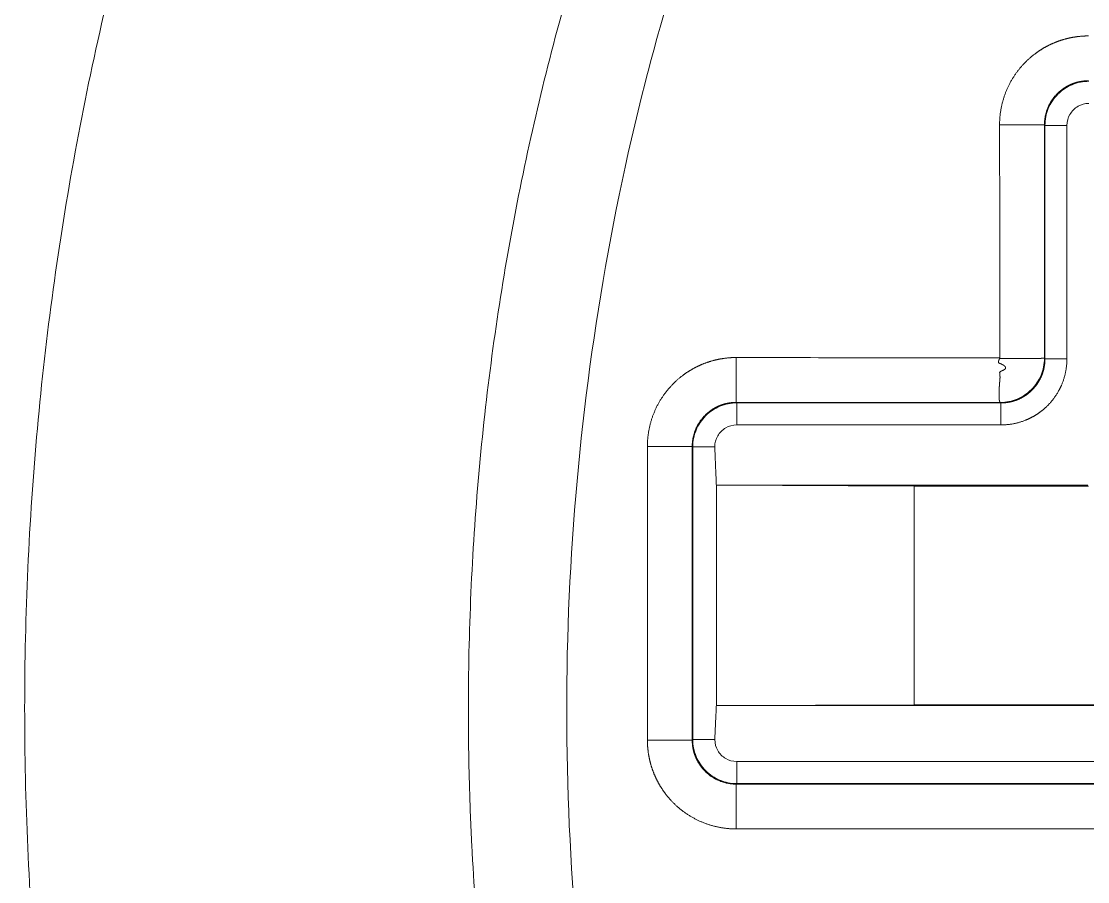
# Model space of a CAD drawing. Header units: millimetres. Extents: x 2746 to 4231, y 4731 to 5781.
# Drawn here: x 3304.23 to 3335.16, y 5267.14 to 5292.08 of the extents above; entities that cross this region are included whole.
import ezdxf

# ---------------------------------------------------------------- set-up
doc = ezdxf.new("R2010")
doc.units = ezdxf.units.MM
doc.layers.add('core', color=7, linetype='Continuous', lineweight=20)

msp = doc.modelspace()

# ---------------------------------------------------------------- linework, layer by layer
at = {"layer": 'core'}
for p, q in [((3333.907, 5289.076), (3332.607, 5289.076)), ((3333.923, 5289.06), (3333.907, 5289.076)), ((3333.907, 5289.076), (3333.907, 5282.307)), ((3334.561, 5289.06), (3333.923, 5289.06)), ((3333.923, 5282.291), (3333.923, 5289.06)), ((3334.561, 5289.06), (3334.561, 5282.291)), ((3324.968, 5281.03), (3324.968, 5282.33)), ((3333.907, 5282.307), (3333.923, 5282.291)), ((3333.923, 5282.291), (3334.561, 5282.291)), ((3324.968, 5281.03), (3324.984, 5281.015)), ((3332.63, 5281.03), (3324.968, 5281.03)), ((3324.984, 5281.015), (3324.984, 5280.376)), ((3324.984, 5281.015), (3332.646, 5281.015)), ((3332.646, 5281.015), (3332.63, 5281.03)), ((3332.646, 5280.376), (3332.646, 5281.015)), ((3332.646, 5280.376), (3324.984, 5280.376)), ((3323.691, 5279.754), (3322.391, 5279.754)), ((3322.391, 5279.754), (3322.391, 5271.242)), ((3323.707, 5279.738), (3323.691, 5279.754)), ((3323.691, 5279.754), (3323.691, 5271.242)), ((3324.345, 5279.738), (3323.707, 5279.738)), ((3323.707, 5271.258), (3323.707, 5279.738)), ((3335.162, 5278.626), (3324.391, 5278.626)), ((3330.126, 5278.6), (3324.392, 5278.627)), ((3335.189, 5278.6), (3330.126, 5278.6)), ((3330.126, 5278.6), (3330.126, 5272.268)), ((3324.391, 5272.242), (3347.932, 5272.242)), ((3324.392, 5272.241), (3330.126, 5272.268)), ((3330.126, 5272.268), (3347.905, 5272.268)), ((3323.691, 5271.242), (3322.391, 5271.242)), ((3323.691, 5271.242), (3323.707, 5271.258)), ((3323.707, 5271.258), (3324.345, 5271.258)), ((3324.984, 5270.619), (3351.086, 5270.619)), ((3324.984, 5270.619), (3324.984, 5269.981)), ((3324.984, 5269.981), (3324.968, 5269.965)), ((3351.086, 5269.981), (3324.984, 5269.981)), ((3324.968, 5269.965), (3351.102, 5269.965)), ((3324.968, 5269.965), (3324.968, 5268.665)), ((3324.968, 5268.665), (3351.102, 5268.665))]:
    msp.add_line(p, q, dxfattribs=at)
msp.add_arc((3387.518, 5294.589), 201.12, 180, 0, dxfattribs=at)
for points, degree, knots in [([(3410.845, 5355.677), (3408.195, 5356.585), (3404.105, 5357.736), (3399.237, 5358.692), (3397.141, 5359.016), (3395.743, 5359.213), (3395.043, 5359.303), (3391.545, 5359.7), (3387.342, 5359.947), (3382.426, 5359.838), (3380.316, 5359.706), (3378.909, 5359.6), (3378.205, 5359.537), (3376.093, 5359.321), (3373.982, 5359.049), (3371.886, 5358.696), (3370.494, 5358.442), (3369.801, 5358.306), (3367.729, 5357.873), (3365.675, 5357.386), (3363.647, 5356.822), (3362.3, 5356.428), (3361.63, 5356.223), (3359.627, 5355.582), (3357.641, 5354.889), (3355.351, 5353.989), (3354.375, 5353.583), (3353.725, 5353.308), (3353.401, 5353.169), (3351.783, 5352.459), (3349.857, 5351.555), (3347.969, 5350.579), (3346.719, 5349.914), (3346.099, 5349.574), (3343.026, 5347.839), (3339.462, 5345.585), (3336.086, 5343.071), (3333.876, 5341.339), (3332.792, 5340.443), (3329.603, 5337.672), (3327.56, 5335.71), (3323.675, 5331.6), (3321.832, 5329.45), (3316.649, 5322.78), (3313.653, 5318.031), (3308.57, 5307.935), (3306.484, 5302.588), (3304.157, 5294.422), (3303.514, 5291.675), (3302.487, 5286.108), (3302.103, 5283.286), (3301.338, 5274.835), (3301.346, 5269.222), (3302.12, 5260.843), (3302.504, 5258.058), (3303.146, 5254.585), (3303.282, 5253.891), (3303.571, 5252.505), (3304.027, 5250.429), (3304.552, 5248.369), (3305.12, 5246.326), (3305.317, 5245.649), (3305.725, 5244.3), (3306.357, 5242.287), (3307.984, 5237.656), (3309.639, 5233.794), (3311.166, 5230.628), (3311.478, 5229.998), (3312.118, 5228.742), (3313.099, 5226.868), (3315.535, 5222.56), (3317.861, 5219.003), (3319.914, 5216.139), (3320.33, 5215.572), (3321.174, 5214.447), (3322.456, 5212.775), (3325.568, 5208.981), (3328.44, 5205.91), (3330.949, 5203.449), (3331.456, 5202.962), (3332.483, 5201.997), (3334.039, 5200.564), (3337.784, 5197.33), (3341.165, 5194.759), (3344.056, 5192.746), (3344.638, 5192.349), (3345.808, 5191.57), (3347.574, 5190.422), (3351.767, 5187.879), (3355.491, 5185.93), (3358.035, 5184.73)], 3, [0, 0, 0, 0, 0.03125, 0.046875, 0.054688, 0.054688, 0.0625, 0.0625, 0.09375, 0.109375, 0.117188, 0.117188, 0.125, 0.125, 0.140625, 0.148438, 0.148438, 0.15625, 0.15625, 0.171875, 0.179688, 0.179688, 0.1875, 0.1875, 0.203125, 0.210938, 0.214844, 0.214844, 0.21875, 0.21875, 0.234375, 0.242188, 0.242188, 0.25, 0.25, 0.28125, 0.296875, 0.296875, 0.3125, 0.3125, 0.34375, 0.34375, 0.375, 0.375, 0.4375, 0.4375, 0.5, 0.5, 0.53125, 0.53125, 0.5625, 0.5625, 0.625, 0.625, 0.65625, 0.65625, 0.664063, 0.664063, 0.671875, 0.6875, 0.6875, 0.695313, 0.695313, 0.703125, 0.71875, 0.75, 0.75, 0.757813, 0.757813, 0.765625, 0.78125, 0.8125, 0.8125, 0.820313, 0.820313, 0.828125, 0.84375, 0.875, 0.875, 0.882813, 0.882813, 0.890625, 0.90625, 0.9375, 0.9375, 0.945313, 0.945313, 0.953125, 0.96875, 1, 1, 1, 1]), ([(3408.996, 5353.287), (3406.381, 5354.147), (3402.392, 5355.214), (3397.656, 5356.068), (3395.613, 5356.351), (3394.247, 5356.521), (3393.563, 5356.596), (3391.509, 5356.795), (3389.448, 5356.938), (3387.387, 5356.998), (3386.014, 5357.019), (3385.328, 5357.021), (3383.272, 5356.997), (3381.22, 5356.918), (3379.173, 5356.757), (3377.809, 5356.63), (3377.128, 5356.558), (3373.725, 5356.151), (3369.66, 5355.444), (3365.008, 5354.254), (3363.04, 5353.669), (3361.735, 5353.261), (3361.086, 5353.05), (3359.148, 5352.389), (3357.23, 5351.679), (3355.343, 5350.896), (3354.091, 5350.357), (3353.468, 5350.08), (3350.372, 5348.652), (3347.949, 5347.382), (3344.419, 5345.299), (3342.68, 5344.214), (3340.986, 5343.066), (3339.867, 5342.287), (3339.313, 5341.891), (3336.571, 5339.878), (3334.465, 5338.162), (3331.437, 5335.433), (3330.45, 5334.498), (3328.521, 5332.578), (3327.579, 5331.594), (3325.742, 5329.578), (3324.847, 5328.547), (3323.11, 5326.445), (3322.267, 5325.374), (3318.197, 5319.936), (3315.394, 5315.312), (3310.677, 5305.551), (3308.764, 5300.416), (3306.652, 5292.589), (3306.075, 5289.959), (3305.161, 5284.645), (3304.825, 5281.962), (3304.396, 5276.568), (3304.304, 5273.857), (3304.362, 5268.454), (3304.513, 5265.762), (3305.055, 5260.411), (3305.446, 5257.753), (3306.209, 5253.788), (3306.493, 5252.47), (3307.119, 5249.845), (3307.461, 5248.539), (3308.572, 5244.644), (3309.426, 5242.082), (3310.626, 5238.945), (3310.872, 5238.32), (3311.378, 5237.079), (3312.157, 5235.226), (3312.995, 5233.401), (3314.165, 5230.992), (3314.776, 5229.799), (3316.052, 5227.438), (3316.715, 5226.269), (3317.749, 5224.536), (3318.1, 5223.962), (3318.815, 5222.82), (3319.906, 5221.118), (3321.05, 5219.45), (3322.228, 5217.81), (3322.626, 5217.268), (3323.434, 5216.194), (3324.661, 5214.596), (3325.935, 5213.042), (3327.239, 5211.517), (3327.679, 5211.014), (3328.568, 5210.018), (3329.916, 5208.538), (3331.311, 5207.102), (3332.736, 5205.693), (3333.217, 5205.229), (3334.189, 5204.308), (3335.662, 5202.942), (3339.204, 5199.855), (3342.403, 5197.396), (3345.143, 5195.464), (3345.694, 5195.083), (3346.804, 5194.334), (3348.479, 5193.228), (3352.46, 5190.774), (3355.989, 5188.886), (3358.39, 5187.725)], 3, [0, 0, 0, 0, 0.03125, 0.046875, 0.054688, 0.054688, 0.0625, 0.0625, 0.078125, 0.085937, 0.085937, 0.09375, 0.09375, 0.109375, 0.117188, 0.117188, 0.125, 0.125, 0.15625, 0.171875, 0.179687, 0.179687, 0.1875, 0.1875, 0.203125, 0.210938, 0.210938, 0.21875, 0.21875, 0.25, 0.25, 0.265625, 0.273438, 0.273438, 0.28125, 0.28125, 0.3125, 0.3125, 0.328125, 0.328125, 0.34375, 0.34375, 0.359375, 0.359375, 0.375, 0.375, 0.4375, 0.4375, 0.5, 0.5, 0.53125, 0.53125, 0.5625, 0.5625, 0.59375, 0.59375, 0.625, 0.625, 0.65625, 0.65625, 0.671875, 0.671875, 0.6875, 0.6875, 0.71875, 0.71875, 0.726562, 0.726562, 0.734375, 0.75, 0.75, 0.765625, 0.765625, 0.78125, 0.78125, 0.789063, 0.789063, 0.796875, 0.8125, 0.8125, 0.820313, 0.820313, 0.828125, 0.84375, 0.84375, 0.851563, 0.851563, 0.859375, 0.875, 0.875, 0.882812, 0.882812, 0.890625, 0.90625, 0.9375, 0.9375, 0.945312, 0.945312, 0.953125, 0.96875, 1, 1, 1, 1]), ([(3363.081, 5199.758), (3361.023, 5200.784), (3357.999, 5202.448), (3355.077, 5204.295), (3353.634, 5205.25), (3353.156, 5205.573), (3352.206, 5206.229), (3349.847, 5207.896), (3346.656, 5210.402), (3344.066, 5212.704), (3342.798, 5213.879), (3342.38, 5214.275), (3341.552, 5215.074), (3340.325, 5216.284), (3338.744, 5217.945), (3337.597, 5219.228), (3336.84, 5220.091), (3335.719, 5221.399), (3334.276, 5223.191), (3333.235, 5224.572), (3332.55, 5225.501), (3332.212, 5225.969), (3331.213, 5227.386), (3330.243, 5228.824), (3329.32, 5230.291), (3328.716, 5231.275), (3328.419, 5231.769), (3327.545, 5233.261), (3326.704, 5234.768), (3325.914, 5236.298), (3325.398, 5237.323), (3325.146, 5237.837), (3324.407, 5239.388), (3323.702, 5240.953), (3323.048, 5242.542), (3322.623, 5243.606), (3322.415, 5244.141), (3321.811, 5245.755), (3321.431, 5246.841), (3320.717, 5249.031), (3320.383, 5250.135), (3319.765, 5252.357), (3319.337, 5254.034), (3318.965, 5255.72), (3318.729, 5256.845), (3318.617, 5257.409), (3318.09, 5260.229), (3317.769, 5262.494), (3317.441, 5265.909), (3317.315, 5267.621), (3317.246, 5269.339), (3317.213, 5270.486), (3317.203, 5271.06), (3317.185, 5273.933), (3317.274, 5276.24), (3317.655, 5280.823), (3317.948, 5283.1), (3318.735, 5287.598), (3319.23, 5289.82), (3321.034, 5296.438), (3322.663, 5300.782), (3326.649, 5309.013), (3329.007, 5312.899), (3332.429, 5317.473), (3333.138, 5318.374), (3334.598, 5320.142), (3335.35, 5321.01), (3336.892, 5322.706), (3337.682, 5323.534), (3339.3, 5325.149), (3340.126, 5325.935), (3341.392, 5327.08), (3341.818, 5327.456), (3342.679, 5328.197), (3343.982, 5329.291), (3345.326, 5330.335), (3346.697, 5331.347), (3347.159, 5331.679), (3348.091, 5332.332), (3349.504, 5333.295), (3350.954, 5334.207), (3352.916, 5335.373), (3353.912, 5335.932), (3355.927, 5336.998), (3356.947, 5337.505), (3358.492, 5338.225), (3359.01, 5338.459), (3360.05, 5338.912), (3361.617, 5339.571), (3363.207, 5340.168), (3364.814, 5340.725), (3365.352, 5340.904), (3366.434, 5341.247), (3368.066, 5341.742), (3371.923, 5342.751), (3375.291, 5343.358), (3378.107, 5343.715), (3378.67, 5343.779), (3379.797, 5343.891), (3381.488, 5344.037), (3383.181, 5344.115), (3384.877, 5344.147), (3385.442, 5344.15), (3386.574, 5344.142), (3388.272, 5344.106), (3390.537, 5343.967), (3392.229, 5343.795), (3393.354, 5343.665), (3395.038, 5343.447), (3398.941, 5342.78), (3402.223, 5341.937), (3404.373, 5341.255)], 3, [0, 0, 0, 0, 0.03125, 0.046875, 0.046875, 0.054688, 0.054688, 0.0625, 0.09375, 0.109375, 0.109375, 0.117188, 0.117188, 0.125, 0.140625, 0.148438, 0.148438, 0.15625, 0.171875, 0.179688, 0.179688, 0.1875, 0.1875, 0.203125, 0.210938, 0.210938, 0.21875, 0.21875, 0.234375, 0.242188, 0.242188, 0.25, 0.25, 0.265625, 0.273438, 0.273438, 0.28125, 0.28125, 0.296875, 0.296875, 0.3125, 0.3125, 0.328125, 0.335938, 0.335938, 0.34375, 0.34375, 0.375, 0.375, 0.390625, 0.398438, 0.398438, 0.40625, 0.40625, 0.4375, 0.4375, 0.46875, 0.46875, 0.5, 0.5, 0.5625, 0.5625, 0.625, 0.625, 0.640625, 0.640625, 0.65625, 0.65625, 0.671875, 0.671875, 0.6875, 0.6875, 0.695312, 0.695312, 0.703125, 0.71875, 0.71875, 0.726562, 0.726562, 0.734375, 0.75, 0.75, 0.765625, 0.765625, 0.78125, 0.78125, 0.789062, 0.789062, 0.796875, 0.8125, 0.8125, 0.820312, 0.820312, 0.828125, 0.84375, 0.875, 0.875, 0.882812, 0.882812, 0.890625, 0.90625, 0.90625, 0.914062, 0.914062, 0.921875, 0.9375, 0.945312, 0.945312, 0.953125, 0.96875, 1, 1, 1, 1]), ([(3364.523, 5202.23), (3360.902, 5204.024), (3355.54, 5207.196), (3348.776, 5212.303), (3342.086, 5218.277), (3336.239, 5224.988), (3331.289, 5232.358), (3326.921, 5240.234), (3322.85, 5250.525), (3320.12, 5263.779), (3319.816, 5277.06), (3321.572, 5288.206), (3324.188, 5296.707), (3326.757, 5302.92), (3329.907, 5308.868), (3333.6, 5314.453), (3337.864, 5319.691), (3342.552, 5324.427), (3347.683, 5328.671), (3355.187, 5333.666), (3365.255, 5338.359), (3376.287, 5340.869), (3385.139, 5341.417), (3393.726, 5340.991), (3399.847, 5339.71), (3403.692, 5338.476)], 3, [0, 0, 0, 0, 0.05725, 0.088875, 0.1205, 0.18375, 0.215375, 0.247, 0.31025, 0.3735, 0.43675, 0.5, 0.531625, 0.56325, 0.594875, 0.6265, 0.658125, 0.68975, 0.721375, 0.753, 0.81625, 0.8795, 0.911125, 0.94275, 1, 1, 1, 1]), ([(3264.695, 5338.955), (3263.393, 5336.477), (3261.554, 5332.71), (3259.606, 5328.228), (3258.815, 5326.288), (3258.296, 5324.991), (3258.042, 5324.341), (3256.794, 5321.078), (3255.411, 5317.116), (3254.003, 5312.44), (3253.444, 5310.427), (3253.081, 5309.084), (3252.905, 5308.412), (3251.363, 5302.355), (3249.785, 5294.212), (3248.778, 5284.588), (3248.524, 5280.437), (3248.395, 5277.664), (3248.35, 5276.274), (3248.273, 5272.096), (3248.302, 5269.299), (3248.517, 5263.705), (3248.705, 5260.908), (3249.508, 5252.548), (3250.365, 5247.014), (3252.706, 5236.067), (3254.189, 5230.654), (3257.733, 5220.081), (3259.795, 5214.92), (3264.501, 5204.82), (3267.146, 5199.88), (3272.966, 5190.337), (3276.141, 5185.734), (3282.981, 5176.899), (3286.646, 5172.667), (3294.432, 5164.628), (3298.554, 5160.822), (3304.993, 5155.49), (3307.182, 5153.776), (3311.64, 5150.475), (3313.908, 5148.889), (3318.521, 5145.844), (3320.864, 5144.386), (3325.629, 5141.597), (3328.051, 5140.266), (3331.745, 5138.364), (3332.987, 5137.746), (3335.491, 5136.541), (3339.276, 5134.782), (3348.294, 5131.021), (3356.285, 5128.412), (3361.673, 5126.971)], 3, [0, 0, 0, 0, 0.03125, 0.046875, 0.054687, 0.054687, 0.0625, 0.0625, 0.09375, 0.109375, 0.117187, 0.117187, 0.125, 0.125, 0.1875, 0.21875, 0.234375, 0.234375, 0.25, 0.25, 0.28125, 0.28125, 0.3125, 0.3125, 0.375, 0.375, 0.4375, 0.4375, 0.5, 0.5, 0.5625, 0.5625, 0.625, 0.625, 0.6875, 0.6875, 0.75, 0.75, 0.78125, 0.78125, 0.8125, 0.8125, 0.84375, 0.84375, 0.875, 0.875, 0.890625, 0.890625, 0.90625, 0.9375, 1, 1, 1, 1]), ([(3266.804, 5336.825), (3264.302, 5331.983), (3262.086, 5326.995), (3258.249, 5316.798), (3256.629, 5311.589), (3252.694, 5295.738), (3251.304, 5284.872), (3251.025, 5263.109), (3252.134, 5252.212), (3256.757, 5230.959), (3262.027, 5215.424), (3269.766, 5201.054), (3275.442, 5191.782), (3278.539, 5187.299), (3288.49, 5174.448), (3296.001, 5166.679), (3308.448, 5156.317), (3312.794, 5153.078), (3321.817, 5147.074), (3326.494, 5144.31), (3333.709, 5140.552), (3336.147, 5139.365), (3341.083, 5137.123), (3348.575, 5133.958), (3356.301, 5131.398), (3361.526, 5129.967)], 3, [0, 0, 0, 0, 0.0625, 0.0625, 0.125, 0.125, 0.25, 0.25, 0.375, 0.375, 0.5, 0.5625, 0.5625, 0.625, 0.625, 0.75, 0.75, 0.8125, 0.8125, 0.875, 0.875, 0.90625, 0.90625, 0.9375, 1, 1, 1, 1]), ([(3335.184, 5291.652), (3335.175, 5291.652), (3335.158, 5291.652), (3335.132, 5291.652), (3335.106, 5291.651), (3335.08, 5291.65), (3335.054, 5291.649), (3335.028, 5291.648), (3335.003, 5291.646), (3334.977, 5291.644), (3334.951, 5291.642), (3334.926, 5291.639), (3334.9, 5291.637), (3334.874, 5291.634), (3334.849, 5291.63), (3334.823, 5291.627), (3334.798, 5291.623), (3334.772, 5291.619), (3334.747, 5291.615), (3334.722, 5291.611), (3334.697, 5291.606), (3334.672, 5291.601), (3334.647, 5291.596), (3334.622, 5291.59), (3334.597, 5291.585), (3334.572, 5291.579), (3334.547, 5291.572), (3334.522, 5291.566), (3334.498, 5291.559), (3334.473, 5291.552), (3334.449, 5291.545), (3334.424, 5291.538), (3334.4, 5291.53), (3334.376, 5291.522), (3334.352, 5291.514), (3334.328, 5291.506), (3334.304, 5291.498), (3334.28, 5291.489), (3334.257, 5291.48), (3334.233, 5291.471), (3334.21, 5291.461), (3334.186, 5291.451), (3334.163, 5291.442), (3334.14, 5291.431), (3334.117, 5291.421), (3334.094, 5291.411), (3334.071, 5291.4), (3334.049, 5291.389), (3334.026, 5291.378), (3334.004, 5291.366), (3333.981, 5291.355), (3333.959, 5291.343), (3333.937, 5291.331), (3333.915, 5291.319), (3333.894, 5291.306), (3333.872, 5291.293), (3333.851, 5291.281), (3333.829, 5291.268), (3333.808, 5291.254), (3333.787, 5291.241), (3333.766, 5291.227), (3333.745, 5291.213), (3333.725, 5291.199), (3333.704, 5291.185), (3333.684, 5291.171), (3333.664, 5291.156), (3333.644, 5291.142), (3333.62, 5291.123), (3333.591, 5291.101), (3333.558, 5291.075), (3333.526, 5291.049), (3333.494, 5291.021), (3333.463, 5290.993), (3333.432, 5290.965), (3333.401, 5290.936), (3333.37, 5290.906), (3333.34, 5290.876), (3333.311, 5290.845), (3333.282, 5290.814), (3333.253, 5290.782), (3333.225, 5290.75), (3333.197, 5290.717), (3333.17, 5290.683), (3333.143, 5290.649), (3333.117, 5290.614), (3333.091, 5290.579), (3333.066, 5290.543), (3333.041, 5290.507), (3333.017, 5290.47), (3332.993, 5290.433), (3332.97, 5290.395), (3332.948, 5290.357), (3332.926, 5290.318), (3332.905, 5290.278), (3332.884, 5290.239), (3332.864, 5290.198), (3332.845, 5290.158), (3332.827, 5290.117), (3332.809, 5290.075), (3332.791, 5290.033), (3332.775, 5289.991), (3332.759, 5289.948), (3332.744, 5289.905), (3332.73, 5289.861), (3332.716, 5289.817), (3332.703, 5289.773), (3332.691, 5289.728), (3332.68, 5289.683), (3332.669, 5289.638), (3332.659, 5289.593), (3332.65, 5289.547), (3332.642, 5289.501), (3332.635, 5289.454), (3332.628, 5289.408), (3332.623, 5289.361), (3332.618, 5289.314), (3332.614, 5289.266), (3332.611, 5289.219), (3332.609, 5289.171), (3332.607, 5289.123), (3332.607, 5289.092), (3332.607, 5289.076)], 3, [0, 0, 0, 0, 0.006406, 0.012809, 0.019209, 0.025605, 0.031997, 0.038385, 0.044769, 0.051149, 0.057525, 0.063897, 0.070264, 0.076627, 0.082986, 0.08934, 0.095689, 0.102034, 0.108375, 0.114712, 0.121044, 0.127372, 0.133695, 0.140014, 0.14633, 0.152641, 0.158947, 0.16525, 0.171548, 0.177843, 0.184133, 0.190418, 0.1967, 0.202978, 0.209251, 0.21552, 0.221785, 0.228045, 0.234302, 0.240554, 0.246802, 0.253046, 0.259285, 0.265521, 0.271752, 0.277979, 0.284201, 0.29042, 0.296634, 0.302845, 0.30905, 0.315252, 0.32145, 0.327643, 0.333833, 0.340018, 0.346199, 0.352376, 0.358548, 0.364717, 0.370881, 0.377041, 0.383197, 0.389348, 0.395496, 0.401639, 0.407778, 0.413913, 0.424184, 0.434486, 0.444818, 0.45518, 0.465573, 0.475996, 0.486449, 0.496933, 0.507447, 0.517991, 0.528565, 0.53917, 0.549806, 0.560471, 0.571167, 0.581893, 0.59265, 0.603437, 0.614254, 0.625101, 0.635979, 0.646887, 0.657826, 0.668794, 0.679793, 0.690823, 0.701882, 0.712971, 0.724091, 0.735241, 0.74642, 0.75763, 0.768869, 0.780138, 0.791438, 0.802768, 0.814128, 0.825518, 0.836939, 0.848391, 0.859874, 0.871387, 0.882932, 0.894507, 0.906113, 0.917749, 0.929415, 0.94111, 0.952833, 0.964585, 0.976363, 0.988168, 1, 1, 1, 1]), ([(3335.184, 5290.352), (3335.178, 5290.352), (3335.167, 5290.352), (3335.151, 5290.352), (3335.134, 5290.352), (3335.118, 5290.351), (3335.101, 5290.35), (3335.085, 5290.349), (3335.069, 5290.347), (3335.053, 5290.346), (3335.036, 5290.344), (3335.02, 5290.342), (3335.004, 5290.34), (3334.988, 5290.337), (3334.972, 5290.335), (3334.957, 5290.332), (3334.941, 5290.329), (3334.925, 5290.326), (3334.909, 5290.323), (3334.894, 5290.319), (3334.878, 5290.316), (3334.863, 5290.312), (3334.848, 5290.308), (3334.832, 5290.303), (3334.817, 5290.299), (3334.802, 5290.294), (3334.787, 5290.289), (3334.772, 5290.284), (3334.757, 5290.279), (3334.743, 5290.274), (3334.728, 5290.269), (3334.714, 5290.263), (3334.699, 5290.257), (3334.685, 5290.251), (3334.671, 5290.245), (3334.657, 5290.239), (3334.643, 5290.232), (3334.629, 5290.226), (3334.615, 5290.219), (3334.601, 5290.212), (3334.588, 5290.205), (3334.574, 5290.198), (3334.561, 5290.191), (3334.548, 5290.183), (3334.535, 5290.175), (3334.522, 5290.168), (3334.509, 5290.16), (3334.496, 5290.152), (3334.484, 5290.144), (3334.471, 5290.135), (3334.459, 5290.127), (3334.447, 5290.118), (3334.434, 5290.11), (3334.422, 5290.101), (3334.406, 5290.089), (3334.385, 5290.073), (3334.361, 5290.052), (3334.337, 5290.031), (3334.313, 5290.01), (3334.289, 5289.988), (3334.267, 5289.965), (3334.244, 5289.941), (3334.223, 5289.917), (3334.201, 5289.892), (3334.181, 5289.867), (3334.161, 5289.84), (3334.141, 5289.814), (3334.123, 5289.787), (3334.105, 5289.759), (3334.087, 5289.73), (3334.07, 5289.702), (3334.054, 5289.672), (3334.039, 5289.642), (3334.025, 5289.612), (3334.011, 5289.581), (3333.998, 5289.55), (3333.986, 5289.518), (3333.974, 5289.486), (3333.964, 5289.453), (3333.954, 5289.42), (3333.945, 5289.387), (3333.937, 5289.353), (3333.93, 5289.319), (3333.924, 5289.285), (3333.919, 5289.251), (3333.914, 5289.216), (3333.911, 5289.181), (3333.909, 5289.146), (3333.907, 5289.111), (3333.907, 5289.087), (3333.907, 5289.076)], 3, [0, 0, 0, 0, 0.008239, 0.016461, 0.024667, 0.032857, 0.041029, 0.049186, 0.057326, 0.065449, 0.073556, 0.081646, 0.089719, 0.097777, 0.105817, 0.113841, 0.121849, 0.12984, 0.137815, 0.145773, 0.153715, 0.16164, 0.169548, 0.17744, 0.185316, 0.193175, 0.201018, 0.208844, 0.216654, 0.224447, 0.232224, 0.239984, 0.247728, 0.255455, 0.263166, 0.27086, 0.278538, 0.286199, 0.293844, 0.301473, 0.309085, 0.31668, 0.324259, 0.331822, 0.339368, 0.346898, 0.354412, 0.361908, 0.369389, 0.376853, 0.384301, 0.391732, 0.399146, 0.406545, 0.413927, 0.429788, 0.445701, 0.461666, 0.477682, 0.493751, 0.509871, 0.526043, 0.542266, 0.558542, 0.57487, 0.591249, 0.607681, 0.624164, 0.6407, 0.657287, 0.673927, 0.690618, 0.707362, 0.724158, 0.741006, 0.757906, 0.774858, 0.791863, 0.80892, 0.826029, 0.843191, 0.860404, 0.87767, 0.894989, 0.91236, 0.929783, 0.947258, 0.964786, 0.982367, 1, 1, 1, 1]), ([(3333.923, 5289.06), (3333.923, 5289.143), (3333.931, 5289.227), (3333.964, 5289.391), (3333.988, 5289.471), (3334.052, 5289.626), (3334.092, 5289.7), (3334.184, 5289.839), (3334.238, 5289.903), (3334.356, 5290.022), (3334.421, 5290.075), (3334.56, 5290.168), (3334.634, 5290.207), (3334.788, 5290.271), (3334.868, 5290.296), (3335.032, 5290.328), (3335.116, 5290.337), (3335.199, 5290.337)], 3, [0, 0, 0, 0, 0.125, 0.125, 0.25, 0.25, 0.375, 0.375, 0.5, 0.5, 0.625, 0.625, 0.75, 0.75, 0.875, 0.875, 1, 1, 1, 1]), ([(3324.968, 5282.33), (3324.959, 5282.33), (3324.942, 5282.33), (3324.916, 5282.33), (3324.89, 5282.329), (3324.864, 5282.328), (3324.838, 5282.327), (3324.813, 5282.326), (3324.787, 5282.324), (3324.761, 5282.322), (3324.735, 5282.32), (3324.71, 5282.317), (3324.684, 5282.315), (3324.658, 5282.312), (3324.633, 5282.308), (3324.607, 5282.305), (3324.582, 5282.301), (3324.557, 5282.297), (3324.531, 5282.293), (3324.506, 5282.289), (3324.481, 5282.284), (3324.456, 5282.279), (3324.431, 5282.274), (3324.406, 5282.268), (3324.381, 5282.263), (3324.356, 5282.257), (3324.331, 5282.25), (3324.306, 5282.244), (3324.282, 5282.237), (3324.257, 5282.23), (3324.233, 5282.223), (3324.209, 5282.216), (3324.184, 5282.208), (3324.16, 5282.2), (3324.136, 5282.192), (3324.112, 5282.184), (3324.088, 5282.176), (3324.064, 5282.167), (3324.041, 5282.158), (3324.017, 5282.149), (3323.994, 5282.139), (3323.97, 5282.129), (3323.947, 5282.12), (3323.924, 5282.109), (3323.901, 5282.099), (3323.878, 5282.089), (3323.855, 5282.078), (3323.833, 5282.067), (3323.81, 5282.056), (3323.788, 5282.044), (3323.765, 5282.033), (3323.743, 5282.021), (3323.721, 5282.009), (3323.699, 5281.997), (3323.678, 5281.984), (3323.656, 5281.972), (3323.635, 5281.959), (3323.613, 5281.946), (3323.592, 5281.932), (3323.571, 5281.919), (3323.55, 5281.905), (3323.529, 5281.892), (3323.509, 5281.877), (3323.488, 5281.863), (3323.468, 5281.849), (3323.448, 5281.834), (3323.428, 5281.82), (3323.404, 5281.801), (3323.375, 5281.779), (3323.343, 5281.753), (3323.31, 5281.727), (3323.278, 5281.699), (3323.247, 5281.671), (3323.216, 5281.643), (3323.185, 5281.614), (3323.155, 5281.584), (3323.125, 5281.554), (3323.095, 5281.523), (3323.066, 5281.492), (3323.037, 5281.46), (3323.009, 5281.428), (3322.981, 5281.395), (3322.954, 5281.361), (3322.927, 5281.327), (3322.901, 5281.292), (3322.875, 5281.257), (3322.85, 5281.221), (3322.825, 5281.185), (3322.801, 5281.148), (3322.777, 5281.111), (3322.754, 5281.073), (3322.732, 5281.035), (3322.71, 5280.996), (3322.689, 5280.956), (3322.668, 5280.917), (3322.649, 5280.876), (3322.629, 5280.836), (3322.611, 5280.795), (3322.593, 5280.753), (3322.576, 5280.711), (3322.559, 5280.669), (3322.543, 5280.626), (3322.528, 5280.583), (3322.514, 5280.539), (3322.5, 5280.495), (3322.487, 5280.451), (3322.475, 5280.406), (3322.464, 5280.361), (3322.453, 5280.316), (3322.443, 5280.271), (3322.434, 5280.225), (3322.426, 5280.179), (3322.419, 5280.132), (3322.413, 5280.086), (3322.407, 5280.039), (3322.402, 5279.992), (3322.398, 5279.944), (3322.395, 5279.897), (3322.393, 5279.849), (3322.391, 5279.801), (3322.391, 5279.77), (3322.391, 5279.754)], 3, [0, 0, 0, 0, 0.006406, 0.012809, 0.019209, 0.025605, 0.031997, 0.038385, 0.044769, 0.051149, 0.057525, 0.063897, 0.070264, 0.076627, 0.082986, 0.08934, 0.095689, 0.102034, 0.108375, 0.114712, 0.121044, 0.127372, 0.133695, 0.140014, 0.14633, 0.152641, 0.158947, 0.16525, 0.171548, 0.177843, 0.184133, 0.190418, 0.1967, 0.202978, 0.209251, 0.21552, 0.221785, 0.228045, 0.234302, 0.240554, 0.246802, 0.253046, 0.259285, 0.265521, 0.271752, 0.277979, 0.284201, 0.29042, 0.296634, 0.302845, 0.30905, 0.315252, 0.32145, 0.327643, 0.333833, 0.340018, 0.346199, 0.352376, 0.358548, 0.364717, 0.370881, 0.377041, 0.383197, 0.389348, 0.395496, 0.401639, 0.407778, 0.413913, 0.424184, 0.434486, 0.444818, 0.45518, 0.465573, 0.475996, 0.486449, 0.496933, 0.507447, 0.517991, 0.528565, 0.53917, 0.549806, 0.560471, 0.571167, 0.581893, 0.59265, 0.603437, 0.614254, 0.625101, 0.635979, 0.646887, 0.657826, 0.668794, 0.679793, 0.690823, 0.701882, 0.712971, 0.724091, 0.735241, 0.74642, 0.75763, 0.768869, 0.780138, 0.791438, 0.802768, 0.814128, 0.825518, 0.836939, 0.848391, 0.859874, 0.871387, 0.882932, 0.894507, 0.906113, 0.917749, 0.929415, 0.94111, 0.952833, 0.964585, 0.976363, 0.988168, 1, 1, 1, 1]), ([(3332.63, 5281.03), (3332.63, 5281.031), (3332.628, 5281.031), (3332.626, 5281.032), (3332.625, 5281.032), (3332.623, 5281.034), (3332.621, 5281.035), (3332.619, 5281.037), (3332.618, 5281.039), (3332.616, 5281.041), (3332.615, 5281.043), (3332.613, 5281.046), (3332.612, 5281.049), (3332.61, 5281.052), (3332.609, 5281.056), (3332.608, 5281.059), (3332.606, 5281.063), (3332.605, 5281.068), (3332.604, 5281.072), (3332.603, 5281.077), (3332.602, 5281.082), (3332.601, 5281.087), (3332.6, 5281.092), (3332.599, 5281.098), (3332.598, 5281.103), (3332.597, 5281.109), (3332.596, 5281.116), (3332.595, 5281.122), (3332.595, 5281.129), (3332.594, 5281.136), (3332.593, 5281.143), (3332.593, 5281.15), (3332.592, 5281.158), (3332.592, 5281.166), (3332.591, 5281.174), (3332.591, 5281.182), (3332.591, 5281.19), (3332.59, 5281.199), (3332.59, 5281.208), (3332.59, 5281.217), (3332.59, 5281.226), (3332.59, 5281.235), (3332.59, 5281.245), (3332.59, 5281.255), (3332.59, 5281.265), (3332.59, 5281.275), (3332.59, 5281.285), (3332.59, 5281.296), (3332.59, 5281.307), (3332.59, 5281.318), (3332.591, 5281.329), (3332.591, 5281.34), (3332.591, 5281.351), (3332.592, 5281.363), (3332.592, 5281.375), (3332.593, 5281.387), (3332.593, 5281.399), (3332.594, 5281.411), (3332.595, 5281.423), (3332.595, 5281.436), (3332.596, 5281.449), (3332.597, 5281.462), (3332.598, 5281.475), (3332.599, 5281.488), (3332.6, 5281.501), (3332.601, 5281.514), (3332.602, 5281.528), (3332.603, 5281.542), (3332.604, 5281.555), (3332.605, 5281.569), (3332.606, 5281.583), (3332.607, 5281.598), (3332.609, 5281.612), (3332.61, 5281.626), (3332.612, 5281.641), (3332.613, 5281.655), (3332.614, 5281.668), (3332.615, 5281.678), (3332.616, 5281.685), (3332.617, 5281.693), (3332.617, 5281.7), (3332.618, 5281.708), (3332.618, 5281.716), (3332.618, 5281.724), (3332.618, 5281.731), (3332.619, 5281.739), (3332.619, 5281.747), (3332.619, 5281.755), (3332.619, 5281.763), (3332.619, 5281.77), (3332.619, 5281.778), (3332.618, 5281.786), (3332.618, 5281.794), (3332.618, 5281.802), (3332.617, 5281.81), (3332.617, 5281.818), (3332.616, 5281.826), (3332.616, 5281.834), (3332.615, 5281.842), (3332.614, 5281.85), (3332.613, 5281.859), (3332.612, 5281.867), (3332.611, 5281.875), (3332.61, 5281.883), (3332.609, 5281.889), (3332.609, 5281.893), (3332.609, 5281.895), (3332.61, 5281.898), (3332.61, 5281.9), (3332.611, 5281.902), (3332.613, 5281.904), (3332.614, 5281.906), (3332.616, 5281.909), (3332.618, 5281.911), (3332.621, 5281.913), (3332.623, 5281.916), (3332.626, 5281.918), (3332.63, 5281.921), (3332.633, 5281.923), (3332.637, 5281.926), (3332.641, 5281.928), (3332.646, 5281.931), (3332.65, 5281.934), (3332.655, 5281.937), (3332.661, 5281.939), (3332.666, 5281.942), (3332.672, 5281.945), (3332.678, 5281.948), (3332.685, 5281.951), (3332.691, 5281.954), (3332.698, 5281.957), (3332.706, 5281.96), (3332.714, 5281.964), (3332.723, 5281.968), (3332.731, 5281.972), (3332.74, 5281.976), (3332.747, 5281.981), (3332.754, 5281.986), (3332.76, 5281.99), (3332.765, 5281.995), (3332.77, 5282), (3332.773, 5282.005), (3332.776, 5282.011), (3332.779, 5282.016), (3332.78, 5282.021), (3332.781, 5282.027), (3332.781, 5282.033), (3332.781, 5282.039), (3332.779, 5282.044), (3332.778, 5282.048), (3332.776, 5282.052), (3332.774, 5282.056), (3332.772, 5282.06), (3332.769, 5282.064), (3332.766, 5282.068), (3332.763, 5282.072), (3332.759, 5282.076), (3332.755, 5282.08), (3332.751, 5282.084), (3332.747, 5282.088), (3332.742, 5282.092), (3332.737, 5282.096), (3332.731, 5282.101), (3332.725, 5282.105), (3332.719, 5282.109), (3332.713, 5282.113), (3332.706, 5282.117), (3332.699, 5282.121), (3332.691, 5282.125), (3332.683, 5282.129), (3332.675, 5282.133), (3332.667, 5282.137), (3332.658, 5282.141), (3332.649, 5282.145), (3332.64, 5282.149), (3332.63, 5282.153), (3332.62, 5282.157), (3332.61, 5282.161), (3332.599, 5282.165), (3332.591, 5282.168), (3332.585, 5282.17), (3332.583, 5282.171), (3332.581, 5282.173), (3332.579, 5282.175), (3332.577, 5282.177), (3332.576, 5282.179), (3332.575, 5282.182), (3332.574, 5282.185), (3332.573, 5282.188), (3332.573, 5282.191), (3332.572, 5282.195), (3332.572, 5282.199), (3332.573, 5282.203), (3332.573, 5282.207), (3332.574, 5282.212), (3332.575, 5282.216), (3332.576, 5282.222), (3332.577, 5282.227), (3332.579, 5282.232), (3332.581, 5282.238), (3332.583, 5282.244), (3332.585, 5282.251), (3332.588, 5282.257), (3332.59, 5282.264), (3332.593, 5282.271), (3332.597, 5282.278), (3332.6, 5282.286), (3332.604, 5282.294), (3332.608, 5282.302), (3332.612, 5282.31), (3332.615, 5282.316), (3332.616, 5282.319)], 3, [0, 0, 0, 0, 0.008233, 0.016457, 0.024673, 0.03288, 0.041079, 0.049269, 0.057451, 0.065625, 0.073791, 0.081949, 0.090098, 0.098239, 0.106373, 0.114498, 0.122616, 0.130725, 0.138827, 0.146921, 0.155008, 0.163086, 0.171158, 0.179221, 0.187277, 0.195326, 0.203367, 0.211401, 0.219427, 0.227447, 0.235459, 0.243464, 0.251462, 0.259452, 0.267436, 0.275413, 0.283383, 0.291346, 0.299303, 0.307252, 0.315195, 0.323132, 0.331062, 0.338985, 0.346902, 0.354812, 0.362717, 0.370614, 0.378506, 0.386391, 0.394271, 0.402144, 0.410011, 0.417872, 0.425728, 0.433577, 0.441421, 0.449259, 0.457091, 0.464918, 0.472739, 0.480554, 0.488364, 0.496169, 0.503968, 0.511762, 0.519551, 0.527334, 0.535113, 0.542886, 0.550654, 0.558418, 0.566176, 0.57393, 0.581679, 0.589423, 0.597162, 0.601103, 0.605042, 0.608978, 0.612912, 0.616844, 0.620775, 0.624705, 0.628634, 0.632562, 0.636489, 0.640416, 0.644343, 0.64827, 0.652198, 0.656126, 0.660055, 0.663985, 0.667917, 0.671851, 0.675786, 0.679723, 0.683663, 0.687606, 0.691551, 0.695499, 0.699451, 0.703406, 0.707365, 0.708317, 0.709289, 0.710298, 0.711359, 0.712483, 0.713682, 0.714964, 0.716338, 0.717807, 0.719378, 0.721054, 0.722839, 0.724734, 0.726743, 0.728866, 0.731107, 0.733465, 0.735943, 0.738541, 0.74126, 0.744101, 0.747064, 0.75015, 0.75336, 0.756694, 0.760152, 0.763736, 0.767444, 0.772195, 0.776671, 0.78088, 0.784832, 0.788539, 0.792016, 0.795281, 0.798356, 0.801265, 0.804041, 0.806718, 0.809335, 0.811934, 0.814558, 0.817247, 0.820041, 0.82197, 0.823949, 0.825986, 0.828091, 0.83027, 0.83253, 0.834879, 0.83732, 0.839859, 0.842501, 0.845248, 0.848106, 0.851075, 0.85416, 0.857363, 0.860685, 0.864129, 0.867696, 0.871389, 0.875208, 0.879154, 0.883229, 0.887434, 0.89177, 0.896238, 0.900838, 0.905571, 0.910439, 0.91544, 0.920577, 0.925849, 0.92711, 0.928328, 0.92952, 0.930707, 0.931907, 0.933139, 0.934422, 0.935771, 0.9372, 0.938719, 0.940338, 0.942065, 0.943906, 0.945868, 0.947953, 0.950166, 0.952509, 0.954987, 0.957599, 0.960349, 0.963238, 0.966267, 0.969438, 0.972751, 0.976208, 0.979809, 0.983555, 0.987446, 0.991484, 0.995668, 1, 1, 1, 1]), ([(3333.911, 5282.307), (3333.911, 5282.307), (3333.911, 5282.307), (3333.91, 5282.307), (3333.909, 5282.307), (3333.908, 5282.307), (3333.906, 5282.307), (3333.905, 5282.307), (3333.903, 5282.307), (3333.9, 5282.308), (3333.898, 5282.308), (3333.895, 5282.308), (3333.892, 5282.308), (3333.889, 5282.308), (3333.885, 5282.308), (3333.881, 5282.308), (3333.877, 5282.308), (3333.873, 5282.308), (3333.868, 5282.308), (3333.863, 5282.308), (3333.858, 5282.308), (3333.852, 5282.308), (3333.847, 5282.308), (3333.841, 5282.308), (3333.834, 5282.308), (3333.828, 5282.308), (3333.821, 5282.308), (3333.814, 5282.307), (3333.806, 5282.307), (3333.798, 5282.307), (3333.79, 5282.307), (3333.782, 5282.307), (3333.773, 5282.307), (3333.764, 5282.307), (3333.754, 5282.307), (3333.745, 5282.307), (3333.735, 5282.307), (3333.724, 5282.307), (3333.713, 5282.307), (3333.702, 5282.307), (3333.691, 5282.307), (3333.679, 5282.307), (3333.667, 5282.307), (3333.654, 5282.307), (3333.641, 5282.307), (3333.628, 5282.307), (3333.614, 5282.307), (3333.6, 5282.307), (3333.586, 5282.307), (3333.571, 5282.307), (3333.555, 5282.307), (3333.54, 5282.307), (3333.525, 5282.307), (3333.512, 5282.307), (3333.5, 5282.307), (3333.487, 5282.307), (3333.474, 5282.307), (3333.461, 5282.307), (3333.447, 5282.306), (3333.432, 5282.306), (3333.417, 5282.306), (3333.401, 5282.306), (3333.385, 5282.305), (3333.368, 5282.305), (3333.351, 5282.305), (3333.333, 5282.304), (3333.315, 5282.304), (3333.295, 5282.304), (3333.276, 5282.304), (3333.256, 5282.304), (3333.235, 5282.303), (3333.213, 5282.303), (3333.191, 5282.303), (3333.168, 5282.303), (3333.145, 5282.303), (3333.121, 5282.303), (3333.096, 5282.303), (3333.07, 5282.303), (3333.044, 5282.304), (3333.018, 5282.304), (3332.99, 5282.304), (3332.962, 5282.304), (3332.934, 5282.305), (3332.905, 5282.305), (3332.875, 5282.305), (3332.844, 5282.306), (3332.813, 5282.306), (3332.782, 5282.306), (3332.75, 5282.307), (3332.717, 5282.307), (3332.684, 5282.307), (3332.65, 5282.307), (3332.628, 5282.307), (3332.616, 5282.307)], 3, [0, 0, 0, 0, 0.009249, 0.018472, 0.027674, 0.036858, 0.046026, 0.055183, 0.064332, 0.073476, 0.082618, 0.091762, 0.100911, 0.110068, 0.119236, 0.128418, 0.137617, 0.146836, 0.156079, 0.165347, 0.174644, 0.183973, 0.193336, 0.202735, 0.212174, 0.221654, 0.231179, 0.24075, 0.25037, 0.26004, 0.269764, 0.279543, 0.289379, 0.299273, 0.309229, 0.319246, 0.329328, 0.339476, 0.349691, 0.359974, 0.370328, 0.380753, 0.39125, 0.401821, 0.412468, 0.423189, 0.433988, 0.444865, 0.45582, 0.466854, 0.477968, 0.489163, 0.500439, 0.508538, 0.516848, 0.525371, 0.534109, 0.543064, 0.552236, 0.561628, 0.571242, 0.581078, 0.591138, 0.601423, 0.611934, 0.622673, 0.63364, 0.644837, 0.656264, 0.667923, 0.679813, 0.691935, 0.704291, 0.71688, 0.729702, 0.742758, 0.756047, 0.769571, 0.783328, 0.797318, 0.811541, 0.825996, 0.840683, 0.8556, 0.870746, 0.886121, 0.901723, 0.91755, 0.933601, 0.949874, 0.966366, 0.983075, 1, 1, 1, 1]), ([(3333.907, 5282.307), (3333.907, 5282.224), (3333.899, 5282.14), (3333.866, 5281.976), (3333.842, 5281.896), (3333.778, 5281.742), (3333.738, 5281.668), (3333.645, 5281.529), (3333.592, 5281.464), (3333.474, 5281.345), (3333.409, 5281.292), (3333.27, 5281.199), (3333.196, 5281.16), (3333.042, 5281.096), (3332.961, 5281.071), (3332.797, 5281.039), (3332.714, 5281.03), (3332.63, 5281.03)], 3, [0, 0, 0, 0, 0.125, 0.125, 0.25, 0.25, 0.375, 0.375, 0.5, 0.5, 0.625, 0.625, 0.75, 0.75, 0.875, 0.875, 1, 1, 1, 1]), ([(3334.561, 5282.291), (3334.555, 5281.892), (3334.413, 5281.553), (3334.341, 5281.381), (3334.129, 5281.065), (3333.862, 5280.8), (3333.702, 5280.694), (3333.545, 5280.591), (3333.373, 5280.52), (3333.036, 5280.381), (3332.646, 5280.376)], 2, [0, 0, 0, 0.25, 0.25, 0.375, 0.5, 0.625, 0.625, 0.75, 0.75, 1, 1, 1]), ([(3332.646, 5281.015), (3332.652, 5281.015), (3332.665, 5281.015), (3332.683, 5281.015), (3332.702, 5281.016), (3332.721, 5281.017), (3332.739, 5281.018), (3332.758, 5281.02), (3332.777, 5281.021), (3332.795, 5281.023), (3332.814, 5281.026), (3332.833, 5281.028), (3332.851, 5281.031), (3332.869, 5281.034), (3332.888, 5281.038), (3332.906, 5281.041), (3332.925, 5281.045), (3332.943, 5281.05), (3332.961, 5281.054), (3332.979, 5281.059), (3332.997, 5281.064), (3333.015, 5281.069), (3333.033, 5281.075), (3333.051, 5281.08), (3333.069, 5281.086), (3333.086, 5281.093), (3333.104, 5281.099), (3333.121, 5281.106), (3333.139, 5281.113), (3333.156, 5281.121), (3333.173, 5281.128), (3333.19, 5281.136), (3333.207, 5281.144), (3333.224, 5281.153), (3333.24, 5281.161), (3333.257, 5281.17), (3333.273, 5281.179), (3333.289, 5281.188), (3333.305, 5281.198), (3333.321, 5281.208), (3333.337, 5281.218), (3333.353, 5281.228), (3333.368, 5281.239), (3333.384, 5281.249), (3333.399, 5281.26), (3333.414, 5281.271), (3333.429, 5281.283), (3333.444, 5281.294), (3333.458, 5281.306), (3333.473, 5281.318), (3333.487, 5281.33), (3333.501, 5281.343), (3333.515, 5281.356), (3333.528, 5281.368), (3333.542, 5281.381), (3333.555, 5281.395), (3333.568, 5281.408), (3333.581, 5281.422), (3333.594, 5281.436), (3333.606, 5281.45), (3333.618, 5281.464), (3333.63, 5281.478), (3333.642, 5281.493), (3333.654, 5281.507), (3333.665, 5281.522), (3333.676, 5281.537), (3333.687, 5281.553), (3333.698, 5281.568), (3333.709, 5281.583), (3333.719, 5281.599), (3333.729, 5281.615), (3333.739, 5281.631), (3333.748, 5281.647), (3333.758, 5281.663), (3333.767, 5281.68), (3333.776, 5281.696), (3333.784, 5281.713), (3333.793, 5281.73), (3333.801, 5281.747), (3333.809, 5281.764), (3333.816, 5281.781), (3333.824, 5281.798), (3333.831, 5281.815), (3333.838, 5281.833), (3333.844, 5281.85), (3333.851, 5281.868), (3333.857, 5281.886), (3333.862, 5281.904), (3333.868, 5281.921), (3333.873, 5281.939), (3333.878, 5281.958), (3333.883, 5281.976), (3333.888, 5281.994), (3333.892, 5282.012), (3333.896, 5282.031), (3333.9, 5282.049), (3333.903, 5282.067), (3333.906, 5282.086), (3333.909, 5282.104), (3333.912, 5282.123), (3333.914, 5282.142), (3333.916, 5282.16), (3333.918, 5282.179), (3333.919, 5282.198), (3333.921, 5282.216), (3333.921, 5282.235), (3333.922, 5282.254), (3333.923, 5282.273), (3333.923, 5282.285), (3333.923, 5282.291)], 3, [0, 0, 0, 0, 0.009337, 0.018674, 0.028012, 0.037349, 0.046687, 0.056024, 0.065362, 0.0747, 0.084038, 0.093375, 0.102714, 0.112052, 0.12139, 0.130728, 0.140067, 0.149406, 0.158744, 0.168083, 0.177422, 0.186761, 0.1961, 0.20544, 0.214779, 0.224119, 0.233459, 0.242799, 0.252139, 0.261479, 0.270819, 0.28016, 0.2895, 0.298841, 0.308182, 0.317523, 0.326864, 0.336206, 0.345547, 0.354889, 0.364231, 0.373573, 0.382915, 0.392257, 0.4016, 0.410943, 0.420286, 0.429629, 0.438972, 0.448316, 0.457659, 0.467003, 0.476347, 0.485692, 0.495036, 0.504381, 0.513726, 0.523071, 0.532416, 0.541762, 0.551107, 0.560453, 0.569799, 0.579146, 0.588492, 0.597839, 0.607186, 0.616534, 0.625881, 0.635229, 0.644577, 0.653925, 0.663274, 0.672622, 0.681971, 0.691321, 0.70067, 0.71002, 0.71937, 0.72872, 0.738071, 0.747421, 0.756772, 0.766124, 0.775475, 0.784827, 0.794179, 0.803532, 0.812884, 0.822237, 0.831591, 0.840944, 0.850298, 0.859652, 0.869006, 0.878361, 0.887716, 0.897071, 0.906427, 0.915783, 0.925139, 0.934496, 0.943852, 0.95321, 0.962567, 0.971925, 0.981283, 0.990641, 1, 1, 1, 1]), ([(3324.968, 5281.03), (3324.962, 5281.03), (3324.951, 5281.03), (3324.935, 5281.03), (3324.918, 5281.03), (3324.902, 5281.029), (3324.886, 5281.028), (3324.869, 5281.027), (3324.853, 5281.025), (3324.837, 5281.024), (3324.821, 5281.022), (3324.805, 5281.02), (3324.788, 5281.018), (3324.772, 5281.015), (3324.757, 5281.013), (3324.741, 5281.01), (3324.725, 5281.007), (3324.709, 5281.004), (3324.694, 5281.001), (3324.678, 5280.997), (3324.662, 5280.994), (3324.647, 5280.99), (3324.632, 5280.986), (3324.616, 5280.981), (3324.601, 5280.977), (3324.586, 5280.972), (3324.571, 5280.967), (3324.556, 5280.963), (3324.542, 5280.957), (3324.527, 5280.952), (3324.512, 5280.947), (3324.498, 5280.941), (3324.483, 5280.935), (3324.469, 5280.929), (3324.455, 5280.923), (3324.441, 5280.917), (3324.427, 5280.91), (3324.413, 5280.904), (3324.399, 5280.897), (3324.385, 5280.89), (3324.372, 5280.883), (3324.358, 5280.876), (3324.345, 5280.869), (3324.332, 5280.861), (3324.319, 5280.853), (3324.306, 5280.846), (3324.293, 5280.838), (3324.28, 5280.83), (3324.268, 5280.822), (3324.255, 5280.813), (3324.243, 5280.805), (3324.231, 5280.796), (3324.219, 5280.788), (3324.207, 5280.779), (3324.19, 5280.767), (3324.17, 5280.751), (3324.145, 5280.73), (3324.121, 5280.709), (3324.097, 5280.688), (3324.074, 5280.666), (3324.051, 5280.643), (3324.028, 5280.619), (3324.007, 5280.595), (3323.986, 5280.57), (3323.965, 5280.545), (3323.945, 5280.518), (3323.926, 5280.492), (3323.907, 5280.465), (3323.889, 5280.437), (3323.871, 5280.408), (3323.855, 5280.38), (3323.839, 5280.35), (3323.823, 5280.32), (3323.809, 5280.29), (3323.795, 5280.259), (3323.782, 5280.228), (3323.77, 5280.196), (3323.758, 5280.164), (3323.748, 5280.131), (3323.738, 5280.098), (3323.729, 5280.065), (3323.721, 5280.031), (3323.714, 5279.997), (3323.708, 5279.963), (3323.703, 5279.929), (3323.699, 5279.894), (3323.695, 5279.859), (3323.693, 5279.824), (3323.691, 5279.789), (3323.691, 5279.765), (3323.691, 5279.754)], 3, [0, 0, 0, 0, 0.008239, 0.016461, 0.024667, 0.032857, 0.041029, 0.049186, 0.057326, 0.065449, 0.073556, 0.081646, 0.089719, 0.097777, 0.105817, 0.113841, 0.121849, 0.12984, 0.137815, 0.145773, 0.153715, 0.16164, 0.169548, 0.17744, 0.185316, 0.193175, 0.201018, 0.208844, 0.216654, 0.224447, 0.232224, 0.239984, 0.247728, 0.255455, 0.263166, 0.27086, 0.278538, 0.286199, 0.293844, 0.301473, 0.309085, 0.31668, 0.324259, 0.331822, 0.339368, 0.346898, 0.354412, 0.361908, 0.369389, 0.376853, 0.384301, 0.391732, 0.399146, 0.406545, 0.413927, 0.429788, 0.445701, 0.461666, 0.477682, 0.493751, 0.509871, 0.526043, 0.542266, 0.558542, 0.57487, 0.591249, 0.607681, 0.624164, 0.6407, 0.657287, 0.673927, 0.690618, 0.707362, 0.724158, 0.741006, 0.757906, 0.774858, 0.791863, 0.80892, 0.826029, 0.843191, 0.860404, 0.87767, 0.894989, 0.91236, 0.929783, 0.947258, 0.964786, 0.982367, 1, 1, 1, 1]), ([(3323.707, 5279.738), (3323.707, 5279.821), (3323.715, 5279.905), (3323.748, 5280.069), (3323.772, 5280.149), (3323.836, 5280.304), (3323.876, 5280.378), (3323.969, 5280.517), (3324.022, 5280.581), (3324.14, 5280.7), (3324.205, 5280.753), (3324.344, 5280.846), (3324.418, 5280.885), (3324.572, 5280.949), (3324.653, 5280.974), (3324.816, 5281.006), (3324.9, 5281.015), (3324.984, 5281.015)], 3, [0, 0, 0, 0, 0.125, 0.125, 0.25, 0.25, 0.375, 0.375, 0.5, 0.5, 0.625, 0.625, 0.75, 0.75, 0.875, 0.875, 1, 1, 1, 1]), ([(3322.391, 5271.242), (3322.391, 5271.233), (3322.391, 5271.216), (3322.392, 5271.19), (3322.392, 5271.164), (3322.393, 5271.138), (3322.394, 5271.113), (3322.396, 5271.087), (3322.398, 5271.061), (3322.399, 5271.035), (3322.402, 5271.01), (3322.404, 5270.984), (3322.407, 5270.958), (3322.41, 5270.933), (3322.413, 5270.907), (3322.416, 5270.882), (3322.42, 5270.856), (3322.424, 5270.831), (3322.428, 5270.806), (3322.433, 5270.78), (3322.438, 5270.755), (3322.443, 5270.73), (3322.448, 5270.705), (3322.453, 5270.68), (3322.459, 5270.655), (3322.465, 5270.63), (3322.471, 5270.605), (3322.477, 5270.581), (3322.484, 5270.556), (3322.491, 5270.532), (3322.498, 5270.507), (3322.505, 5270.483), (3322.513, 5270.459), (3322.521, 5270.434), (3322.529, 5270.41), (3322.537, 5270.386), (3322.546, 5270.362), (3322.555, 5270.339), (3322.564, 5270.315), (3322.573, 5270.291), (3322.582, 5270.268), (3322.592, 5270.245), (3322.602, 5270.221), (3322.612, 5270.198), (3322.622, 5270.175), (3322.633, 5270.152), (3322.644, 5270.13), (3322.655, 5270.107), (3322.666, 5270.084), (3322.677, 5270.062), (3322.689, 5270.04), (3322.701, 5270.018), (3322.713, 5269.996), (3322.725, 5269.974), (3322.737, 5269.952), (3322.75, 5269.93), (3322.763, 5269.909), (3322.776, 5269.888), (3322.789, 5269.866), (3322.802, 5269.845), (3322.816, 5269.824), (3322.83, 5269.804), (3322.844, 5269.783), (3322.858, 5269.763), (3322.873, 5269.742), (3322.887, 5269.722), (3322.902, 5269.702), (3322.92, 5269.678), (3322.942, 5269.649), (3322.968, 5269.617), (3322.995, 5269.585), (3323.022, 5269.553), (3323.05, 5269.521), (3323.078, 5269.49), (3323.107, 5269.459), (3323.137, 5269.429), (3323.167, 5269.399), (3323.198, 5269.369), (3323.229, 5269.34), (3323.261, 5269.311), (3323.294, 5269.283), (3323.327, 5269.255), (3323.36, 5269.228), (3323.395, 5269.201), (3323.429, 5269.175), (3323.465, 5269.149), (3323.5, 5269.124), (3323.537, 5269.099), (3323.573, 5269.075), (3323.611, 5269.052), (3323.649, 5269.029), (3323.687, 5269.006), (3323.726, 5268.984), (3323.765, 5268.963), (3323.805, 5268.943), (3323.845, 5268.923), (3323.886, 5268.903), (3323.927, 5268.885), (3323.968, 5268.867), (3324.01, 5268.85), (3324.053, 5268.833), (3324.096, 5268.817), (3324.139, 5268.802), (3324.182, 5268.788), (3324.226, 5268.774), (3324.27, 5268.761), (3324.315, 5268.749), (3324.36, 5268.738), (3324.405, 5268.727), (3324.451, 5268.718), (3324.497, 5268.709), (3324.543, 5268.701), (3324.589, 5268.693), (3324.636, 5268.687), (3324.683, 5268.681), (3324.73, 5268.676), (3324.777, 5268.672), (3324.825, 5268.669), (3324.872, 5268.667), (3324.92, 5268.666), (3324.952, 5268.666), (3324.968, 5268.665)], 3, [0, 0, 0, 0, 0.006406, 0.012809, 0.019209, 0.025605, 0.031997, 0.038385, 0.044769, 0.051149, 0.057525, 0.063897, 0.070264, 0.076627, 0.082986, 0.08934, 0.095689, 0.102034, 0.108375, 0.114712, 0.121044, 0.127372, 0.133695, 0.140014, 0.14633, 0.152641, 0.158947, 0.16525, 0.171548, 0.177843, 0.184133, 0.190418, 0.1967, 0.202978, 0.209251, 0.21552, 0.221785, 0.228045, 0.234302, 0.240554, 0.246802, 0.253046, 0.259285, 0.26552, 0.271752, 0.277979, 0.284201, 0.29042, 0.296634, 0.302844, 0.30905, 0.315252, 0.32145, 0.327643, 0.333833, 0.340018, 0.346199, 0.352376, 0.358548, 0.364717, 0.370881, 0.377041, 0.383197, 0.389348, 0.395496, 0.401639, 0.407778, 0.413913, 0.424184, 0.434486, 0.444818, 0.45518, 0.465573, 0.475996, 0.486449, 0.496933, 0.507447, 0.517991, 0.528565, 0.53917, 0.549806, 0.560471, 0.571167, 0.581893, 0.59265, 0.603437, 0.614254, 0.625101, 0.635979, 0.646887, 0.657826, 0.668794, 0.679793, 0.690823, 0.701882, 0.712971, 0.724091, 0.735241, 0.74642, 0.75763, 0.768869, 0.780138, 0.791438, 0.802768, 0.814128, 0.825518, 0.836939, 0.848391, 0.859874, 0.871387, 0.882932, 0.894507, 0.906113, 0.917749, 0.929415, 0.94111, 0.952833, 0.964585, 0.976363, 0.988168, 1, 1, 1, 1]), ([(3323.691, 5271.242), (3323.691, 5271.237), (3323.691, 5271.226), (3323.691, 5271.209), (3323.692, 5271.193), (3323.693, 5271.176), (3323.694, 5271.16), (3323.695, 5271.143), (3323.696, 5271.127), (3323.698, 5271.111), (3323.699, 5271.095), (3323.701, 5271.079), (3323.704, 5271.063), (3323.706, 5271.047), (3323.709, 5271.031), (3323.711, 5271.015), (3323.714, 5270.999), (3323.717, 5270.983), (3323.721, 5270.968), (3323.724, 5270.952), (3323.728, 5270.937), (3323.732, 5270.921), (3323.736, 5270.906), (3323.74, 5270.891), (3323.745, 5270.876), (3323.749, 5270.86), (3323.754, 5270.845), (3323.759, 5270.831), (3323.764, 5270.816), (3323.769, 5270.801), (3323.775, 5270.786), (3323.78, 5270.772), (3323.786, 5270.758), (3323.792, 5270.743), (3323.798, 5270.729), (3323.805, 5270.715), (3323.811, 5270.701), (3323.818, 5270.687), (3323.824, 5270.673), (3323.831, 5270.66), (3323.838, 5270.646), (3323.846, 5270.633), (3323.853, 5270.619), (3323.86, 5270.606), (3323.868, 5270.593), (3323.876, 5270.58), (3323.884, 5270.567), (3323.892, 5270.555), (3323.9, 5270.542), (3323.908, 5270.529), (3323.916, 5270.517), (3323.925, 5270.505), (3323.934, 5270.493), (3323.942, 5270.481), (3323.955, 5270.464), (3323.971, 5270.444), (3323.991, 5270.419), (3324.012, 5270.395), (3324.034, 5270.371), (3324.056, 5270.348), (3324.079, 5270.325), (3324.102, 5270.303), (3324.127, 5270.281), (3324.151, 5270.26), (3324.177, 5270.239), (3324.203, 5270.219), (3324.23, 5270.2), (3324.257, 5270.181), (3324.285, 5270.163), (3324.313, 5270.145), (3324.342, 5270.129), (3324.371, 5270.113), (3324.401, 5270.097), (3324.432, 5270.083), (3324.462, 5270.069), (3324.494, 5270.056), (3324.526, 5270.044), (3324.558, 5270.033), (3324.59, 5270.022), (3324.623, 5270.012), (3324.656, 5270.004), (3324.69, 5269.996), (3324.724, 5269.989), (3324.758, 5269.982), (3324.793, 5269.977), (3324.827, 5269.973), (3324.862, 5269.969), (3324.897, 5269.967), (3324.932, 5269.966), (3324.956, 5269.965), (3324.968, 5269.965)], 3, [0, 0, 0, 0, 0.008239, 0.016461, 0.024667, 0.032857, 0.041029, 0.049186, 0.057326, 0.065449, 0.073556, 0.081646, 0.089719, 0.097777, 0.105817, 0.113841, 0.121849, 0.12984, 0.137815, 0.145773, 0.153715, 0.16164, 0.169548, 0.17744, 0.185316, 0.193175, 0.201018, 0.208844, 0.216654, 0.224447, 0.232224, 0.239984, 0.247728, 0.255455, 0.263166, 0.27086, 0.278538, 0.286199, 0.293844, 0.301473, 0.309085, 0.31668, 0.324259, 0.331822, 0.339368, 0.346898, 0.354412, 0.361908, 0.369389, 0.376853, 0.384301, 0.391732, 0.399146, 0.406545, 0.413927, 0.429788, 0.445701, 0.461666, 0.477682, 0.493751, 0.509871, 0.526043, 0.542266, 0.558542, 0.57487, 0.591249, 0.607681, 0.624164, 0.6407, 0.657287, 0.673927, 0.690618, 0.707362, 0.724158, 0.741006, 0.757906, 0.774858, 0.791863, 0.80892, 0.826029, 0.843191, 0.860404, 0.87767, 0.894989, 0.91236, 0.929783, 0.947258, 0.964786, 0.982367, 1, 1, 1, 1]), ([(3324.984, 5269.981), (3324.9, 5269.981), (3324.816, 5269.989), (3324.653, 5270.022), (3324.572, 5270.046), (3324.418, 5270.11), (3324.344, 5270.15), (3324.205, 5270.243), (3324.14, 5270.296), (3324.022, 5270.414), (3323.969, 5270.479), (3323.876, 5270.618), (3323.836, 5270.692), (3323.772, 5270.847), (3323.748, 5270.927), (3323.715, 5271.091), (3323.707, 5271.174), (3323.707, 5271.258)], 3, [0, 0, 0, 0, 0.125, 0.125, 0.25, 0.25, 0.375, 0.375, 0.5, 0.5, 0.625, 0.625, 0.75, 0.75, 0.875, 0.875, 1, 1, 1, 1])]:
    msp.add_open_spline(points, degree=degree, knots=knots, dxfattribs=at)
for points, degree in [([(3184.439, 5294.589), (3184.439, 5291.266), (3184.603, 5284.62), (3185.336, 5274.676), (3186.557, 5264.779), (3188.261, 5254.954), (3190.446, 5245.225), (3193.106, 5235.614), (3196.234, 5226.146), (3199.822, 5216.843), (3203.863, 5207.727), (3208.347, 5198.82), (3213.262, 5190.144), (3218.596, 5181.719), (3224.338, 5173.566), (3230.473, 5165.705), (3236.986, 5158.155), (3243.862, 5150.933), (3251.084, 5144.057), (3258.635, 5137.544), (3266.496, 5131.409), (3274.648, 5125.667), (3283.073, 5120.332), (3291.749, 5115.418), (3300.656, 5110.934), (3309.772, 5106.893), (3319.075, 5103.305), (3328.544, 5100.177), (3338.154, 5097.517), (3347.883, 5095.332), (3357.708, 5093.628), (3367.605, 5092.407), (3377.549, 5091.673), (3387.518, 5091.429), (3397.487, 5091.673), (3407.431, 5092.407), (3417.328, 5093.628), (3427.153, 5095.332), (3436.882, 5097.517), (3446.492, 5100.177), (3455.961, 5103.305), (3465.264, 5106.893), (3474.38, 5110.934), (3483.287, 5115.418), (3491.963, 5120.332), (3500.388, 5125.667), (3508.54, 5131.409), (3516.401, 5137.544), (3523.952, 5144.057), (3531.174, 5150.933), (3538.05, 5158.155), (3544.563, 5165.705), (3550.698, 5173.566), (3556.439, 5181.719), (3561.774, 5190.144), (3566.689, 5198.82), (3571.173, 5207.727), (3575.213, 5216.843), (3578.802, 5226.146), (3581.93, 5235.614), (3584.59, 5245.225), (3586.774, 5254.954), (3588.479, 5264.779), (3589.7, 5274.676), (3590.433, 5284.62), (3590.597, 5291.266), (3590.597, 5294.589)], 3), ([(3335.199, 5289.698), (3335.079, 5289.695), (3334.872, 5289.643), (3334.617, 5289.388), (3334.564, 5289.18), (3334.561, 5289.06)], 3), ([(3332.607, 5289.076), (3332.61, 5286.823), (3332.613, 5284.571), (3332.616, 5282.319)], 3), ([(3332.616, 5282.319), (3330.067, 5282.322), (3327.517, 5282.326), (3324.968, 5282.33)], 3), ([(3324.984, 5280.376), (3324.864, 5280.373), (3324.656, 5280.321), (3324.401, 5280.066), (3324.348, 5279.858), (3324.345, 5279.738)], 3), ([(3324.345, 5279.738), (3324.391, 5278.626)], 1), ([(3324.392, 5278.626), (3324.392, 5272.242)], 1), ([(3324.391, 5272.242), (3324.345, 5271.258)], 1), ([(3324.345, 5271.258), (3324.349, 5271.138), (3324.401, 5270.93), (3324.656, 5270.675), (3324.864, 5270.623), (3324.984, 5270.619)], 3)]:
    msp.add_open_spline(points, degree=degree, dxfattribs=at)

doc.saveas('drawing.dxf')
